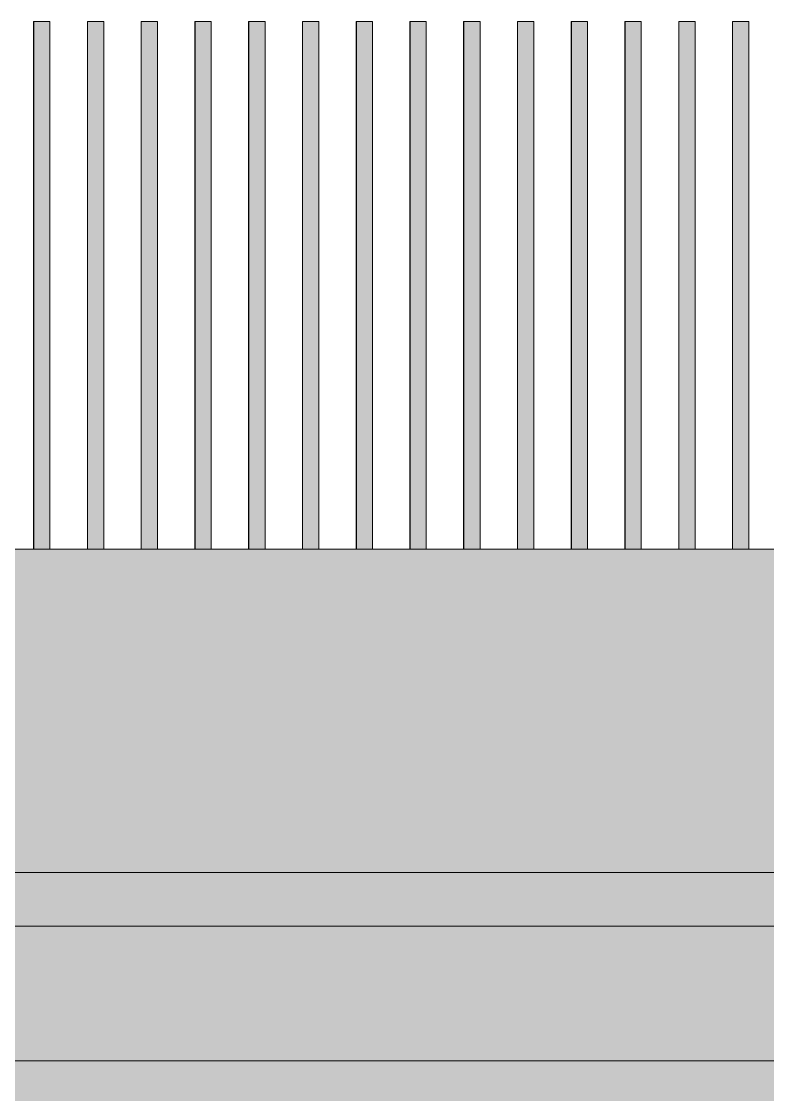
# Model space of a CAD drawing. Header units: millimetres. Extents: x 365175 to 2667127, y -330297 to -162108.
# Drawn here: x 1882757 to 1884141, y -319923 to -317931 of the extents above; entities that cross this region are included whole.
import ezdxf

# ---------------------------------------------------------------- set-up
doc = ezdxf.new("R2010")
doc.units = ezdxf.units.MM
doc.header["$MEASUREMENT"] = 0
doc.linetypes.add('Wipeout_Contour', pattern=[1000, 0, -1000])
doc.layers.add('Structure - Murs extérieurs', color=7, linetype='Continuous')
doc.layers.add('TopoAlt', color=7, linetype='Continuous')
pattern_1 = [(0, (1445436.05, -319510.98), (0, 86.60254), [0, -50]), (0, (1445461.05, -319467.68), (0, 86.60254), [0, -50])]

# ---------------------------------------------------------------- blocks, each defined once
blk = doc.blocks.new('Élément de coupe_125_6', base_point=(1445436.1, -319511))
at = {"layer": 'TopoAlt', "linetype": 'Continuous', "lineweight": 0, "true_color": 0x000000}
blk.add_hatch(color=18, dxfattribs=at).paths.add_polyline_path([(1882185.2, -318911), (1882185.2, -319511), (1914672.8, -319511), (1914672.8, -318911)])
at = {"layer": 'TopoAlt', "color": 190, "linetype": 'Continuous', "lineweight": 5, "true_color": 0x8002ff}
blk.add_line((1914672.8, -318911), (1882185.2, -318911), dxfattribs=at)
blk = doc.blocks.new('Élément de coupe_173_6', base_point=(1445436.1, -319511))
at = {"layer": 'Structure - Murs extérieurs', "linetype": 'Continuous', "lineweight": 0, "true_color": 0x000000}
for points in [[(1881996.9, -319611), (1882007.6, -319611), (1882007.6, -319511), (1881996.9, -319511)], [(1881996.9, -319611), (1882007.6, -319611), (1882007.6, -319511), (1881996.9, -319511)], [(1882007.6, -319511), (1882007.6, -319611), (1882028.9, -319611), (1882028.9, -319511)], [(1882007.6, -319511), (1882007.6, -319611), (1882028.9, -319611), (1882028.9, -319511)], [(1882028.9, -319511), (1882028.9, -319611), (1882060.8, -319611), (1882060.8, -319511)], [(1882028.9, -319511), (1882028.9, -319611), (1882060.8, -319611), (1882060.8, -319511)], [(1882060.8, -319511), (1882060.8, -319611), (1882103.1, -319611), (1882103.1, -319511)], [(1882060.8, -319511), (1882060.8, -319611), (1882103.1, -319611), (1882103.1, -319511)], [(1882103.1, -319511), (1882103.1, -319611), (1882155.5, -319611), (1882155.5, -319511)], [(1882103.1, -319511), (1882103.1, -319611), (1882155.5, -319611), (1882155.5, -319511)], [(1882155.5, -319511), (1882155.5, -319611), (1882217.8, -319611), (1882217.8, -319511)], [(1882155.5, -319511), (1882155.5, -319611), (1882217.8, -319611), (1882217.8, -319511)], [(1882217.8, -319511), (1882217.8, -319611), (1882289.7, -319611), (1882289.7, -319511)], [(1882217.8, -319511), (1882217.8, -319611), (1882289.7, -319611), (1882289.7, -319511)], [(1882289.7, -319511), (1882289.7, -319611), (1882370.8, -319611), (1882370.8, -319511)], [(1882289.7, -319511), (1882289.7, -319611), (1882370.8, -319611), (1882370.8, -319511)], [(1882370.8, -319611), (1882460.7, -319611), (1882460.7, -319511), (1882370.8, -319511)], [(1882460.7, -319511), (1882460.7, -319611), (1882558.9, -319611), (1882558.9, -319511)], [(1882558.9, -319511), (1882558.9, -319611), (1882665, -319611), (1882665, -319511)], [(1882665, -319511), (1882665, -319611), (1882778.4, -319611), (1882778.4, -319511)], [(1882778.4, -319511), (1882778.4, -319611), (1882898.4, -319611), (1882898.4, -319511)], [(1882898.4, -319511), (1882898.4, -319611), (1883024.6, -319611), (1883024.6, -319511)], [(1883024.6, -319511), (1883024.6, -319611), (1883156.3, -319611), (1883156.3, -319511)], [(1883156.3, -319511), (1883156.3, -319611), (1883292.7, -319611), (1883292.7, -319511)], [(1883292.7, -319511), (1883292.7, -319611), (1883433.3, -319611), (1883433.3, -319511)], [(1883433.3, -319511), (1883433.3, -319611), (1883577.2, -319611), (1883577.2, -319511)], [(1883577.2, -319511), (1883577.2, -319611), (1883723.8, -319611), (1883723.8, -319511)], [(1883723.8, -319511), (1883723.8, -319611), (1883872.3, -319611), (1883872.3, -319511)], [(1883872.3, -319511), (1883872.3, -319611), (1884021.9, -319611), (1884021.9, -319511)], [(1884021.9, -319511), (1884021.9, -319611), (1884108.2, -319611), (1884108.2, -319511)], [(1884108.2, -319511), (1884108.2, -319611), (1884171.9, -319611), (1884171.9, -319511)], [(1884171.9, -319611), (1884176.7, -319611), (1884176.7, -319511), (1884171.9, -319511)]]:
    blk.add_hatch(color=18, dxfattribs=at).paths.add_polyline_path(points)
at = {"layer": 'Structure - Murs extérieurs', "color": 7, "linetype": 'Continuous', "lineweight": 5}
for p, q in [((1881996.9, -319511), (1882007.6, -319511)), ((1881996.9, -319611), (1881996.9, -319511)), ((1882007.6, -319511), (1882028.9, -319511)), ((1882028.9, -319511), (1882060.8, -319511)), ((1882060.8, -319511), (1882103.1, -319511)), ((1882103.1, -319511), (1882155.5, -319511)), ((1882155.5, -319511), (1882217.8, -319511)), ((1882217.8, -319511), (1882289.7, -319511)), ((1882289.7, -319511), (1882370.8, -319511)), ((1882370.8, -319511), (1882460.7, -319511)), ((1882460.7, -319511), (1882558.9, -319511)), ((1882558.9, -319511), (1882665, -319511)), ((1882665, -319511), (1882778.4, -319511)), ((1882778.4, -319511), (1882898.4, -319511)), ((1882898.4, -319511), (1883024.6, -319511)), ((1883024.6, -319511), (1883156.3, -319511)), ((1883156.3, -319511), (1883292.7, -319511)), ((1883292.7, -319511), (1883433.3, -319511)), ((1883433.3, -319511), (1883577.2, -319511)), ((1883577.2, -319511), (1883723.8, -319511)), ((1883723.8, -319511), (1883872.3, -319511)), ((1883872.3, -319511), (1884021.9, -319511)), ((1884021.9, -319511), (1884108.2, -319511)), ((1884108.2, -319511), (1884171.9, -319511)), ((1884171.9, -319511), (1884176.7, -319511))]:
    blk.add_line(p, q, dxfattribs=at)
blk = doc.blocks.new('Élément de coupe_181_6', base_point=(1445436.1, -319511))
at = {"linetype": 'Continuous', "lineweight": 0, "true_color": 0x000000}
for points in [[(1882779.6, -317931), (1882779.6, -318911), (1882779.9, -318911), (1882779.9, -317931)], [(1882779.6, -317931), (1882779.6, -318911), (1882779.9, -318911), (1882779.9, -317931)], [(1882779.9, -318911), (1882809.9, -318911), (1882809.9, -317931), (1882779.9, -317931)]]:
    blk.add_hatch(color=18, dxfattribs=at).paths.add_polyline_path(points)
at = {"color": 18, "linetype": 'Continuous', "lineweight": 5, "true_color": 0x330000}
for p, q in [((1882779.6, -317931), (1882779.9, -317931)), ((1882779.6, -318911), (1882779.6, -317931)), ((1882779.9, -317931), (1882809.9, -317931)), ((1882779.9, -318911), (1882779.9, -317931)), ((1882809.9, -318911), (1882809.9, -317931))]:
    blk.add_line(p, q, dxfattribs=at)
blk = doc.blocks.new('Élément de coupe_182_6', base_point=(1445436.1, -319511))
at = {"linetype": 'Continuous', "lineweight": 0, "true_color": 0x000000}
for points in [[(1882879.4, -317931), (1882879.4, -318911), (1882879.7, -318911), (1882879.7, -317931)], [(1882879.4, -317931), (1882879.4, -318911), (1882879.7, -318911), (1882879.7, -317931)], [(1882879.7, -318911), (1882909.7, -318911), (1882909.7, -317931), (1882879.7, -317931)]]:
    blk.add_hatch(color=18, dxfattribs=at).paths.add_polyline_path(points)
at = {"color": 18, "linetype": 'Continuous', "lineweight": 5, "true_color": 0x330000}
for p, q in [((1882879.4, -317931), (1882879.7, -317931)), ((1882879.4, -318911), (1882879.4, -317931)), ((1882879.7, -317931), (1882909.7, -317931)), ((1882879.7, -318911), (1882879.7, -317931)), ((1882909.7, -318911), (1882909.7, -317931))]:
    blk.add_line(p, q, dxfattribs=at)
blk = doc.blocks.new('Élément de coupe_183_6', base_point=(1445436.1, -319511))
at = {"linetype": 'Continuous', "lineweight": 0, "true_color": 0x000000}
for points in [[(1882979.1, -317931), (1882979.1, -318911), (1882979.4, -318911), (1882979.4, -317931)], [(1882979.1, -317931), (1882979.1, -318911), (1882979.4, -318911), (1882979.4, -317931)], [(1882979.4, -318911), (1883009.4, -318911), (1883009.4, -317931), (1882979.4, -317931)]]:
    blk.add_hatch(color=18, dxfattribs=at).paths.add_polyline_path(points)
at = {"color": 18, "linetype": 'Continuous', "lineweight": 5, "true_color": 0x330000}
for p, q in [((1882979.1, -317931), (1882979.4, -317931)), ((1882979.1, -318911), (1882979.1, -317931)), ((1882979.4, -317931), (1883009.4, -317931)), ((1882979.4, -318911), (1882979.4, -317931)), ((1883009.4, -318911), (1883009.4, -317931))]:
    blk.add_line(p, q, dxfattribs=at)
blk = doc.blocks.new('Élément de coupe_184_6', base_point=(1445436.1, -319511))
at = {"linetype": 'Continuous', "lineweight": 0, "true_color": 0x000000}
for points in [[(1883078.9, -317931), (1883078.9, -318911), (1883079.2, -318911), (1883079.2, -317931)], [(1883078.9, -317931), (1883078.9, -318911), (1883079.2, -318911), (1883079.2, -317931)], [(1883079.2, -318911), (1883109.2, -318911), (1883109.2, -317931), (1883079.2, -317931)]]:
    blk.add_hatch(color=18, dxfattribs=at).paths.add_polyline_path(points)
at = {"color": 18, "linetype": 'Continuous', "lineweight": 5, "true_color": 0x330000}
for p, q in [((1883078.9, -317931), (1883079.2, -317931)), ((1883078.9, -318911), (1883078.9, -317931)), ((1883079.2, -317931), (1883109.2, -317931)), ((1883079.2, -318911), (1883079.2, -317931)), ((1883109.2, -318911), (1883109.2, -317931))]:
    blk.add_line(p, q, dxfattribs=at)
blk = doc.blocks.new('Élément de coupe_185_6', base_point=(1445436.1, -319511))
at = {"linetype": 'Continuous', "lineweight": 0, "true_color": 0x000000}
for points in [[(1883178.6, -317931), (1883178.6, -318911), (1883179, -318911), (1883179, -317931)], [(1883178.6, -317931), (1883178.6, -318911), (1883179, -318911), (1883179, -317931)], [(1883179, -318911), (1883209, -318911), (1883209, -317931), (1883179, -317931)]]:
    blk.add_hatch(color=18, dxfattribs=at).paths.add_polyline_path(points)
at = {"color": 18, "linetype": 'Continuous', "lineweight": 5, "true_color": 0x330000}
for p, q in [((1883178.6, -317931), (1883179, -317931)), ((1883178.6, -318911), (1883178.6, -317931)), ((1883179, -317931), (1883209, -317931)), ((1883179, -318911), (1883179, -317931)), ((1883209, -318911), (1883209, -317931))]:
    blk.add_line(p, q, dxfattribs=at)
blk = doc.blocks.new('Élément de coupe_186_6', base_point=(1445436.1, -319511))
at = {"linetype": 'Continuous', "lineweight": 0, "true_color": 0x000000}
for points in [[(1883278.4, -317931), (1883278.4, -318911), (1883278.7, -318911), (1883278.7, -317931)], [(1883278.4, -317931), (1883278.4, -318911), (1883278.7, -318911), (1883278.7, -317931)], [(1883278.7, -318911), (1883308.7, -318911), (1883308.7, -317931), (1883278.7, -317931)]]:
    blk.add_hatch(color=18, dxfattribs=at).paths.add_polyline_path(points)
at = {"color": 18, "linetype": 'Continuous', "lineweight": 5, "true_color": 0x330000}
for p, q in [((1883278.4, -317931), (1883278.7, -317931)), ((1883278.4, -318911), (1883278.4, -317931)), ((1883278.7, -317931), (1883308.7, -317931)), ((1883278.7, -318911), (1883278.7, -317931)), ((1883308.7, -318911), (1883308.7, -317931))]:
    blk.add_line(p, q, dxfattribs=at)
blk = doc.blocks.new('Élément de coupe_187_6', base_point=(1445436.1, -319511))
at = {"linetype": 'Continuous', "lineweight": 0, "true_color": 0x000000}
for points in [[(1883378.1, -317931), (1883378.1, -318911), (1883378.5, -318911), (1883378.5, -317931)], [(1883378.1, -317931), (1883378.1, -318911), (1883378.5, -318911), (1883378.5, -317931)], [(1883378.5, -318911), (1883408.5, -318911), (1883408.5, -317931), (1883378.5, -317931)]]:
    blk.add_hatch(color=18, dxfattribs=at).paths.add_polyline_path(points)
at = {"color": 18, "linetype": 'Continuous', "lineweight": 5, "true_color": 0x330000}
for p, q in [((1883378.1, -317931), (1883378.5, -317931)), ((1883378.1, -318911), (1883378.1, -317931)), ((1883378.5, -317931), (1883408.5, -317931)), ((1883378.5, -318911), (1883378.5, -317931)), ((1883408.5, -318911), (1883408.5, -317931))]:
    blk.add_line(p, q, dxfattribs=at)
blk = doc.blocks.new('Élément de coupe_188_6', base_point=(1445436.1, -319511))
at = {"linetype": 'Continuous', "lineweight": 0, "true_color": 0x000000}
for points in [[(1883477.9, -317931), (1883477.9, -318911), (1883478.2, -318911), (1883478.2, -317931)], [(1883477.9, -317931), (1883477.9, -318911), (1883478.2, -318911), (1883478.2, -317931)], [(1883478.2, -318911), (1883508.2, -318911), (1883508.2, -317931), (1883478.2, -317931)]]:
    blk.add_hatch(color=18, dxfattribs=at).paths.add_polyline_path(points)
at = {"color": 18, "linetype": 'Continuous', "lineweight": 5, "true_color": 0x330000}
for p, q in [((1883477.9, -317931), (1883478.2, -317931)), ((1883477.9, -318911), (1883477.9, -317931)), ((1883478.2, -317931), (1883508.2, -317931)), ((1883478.2, -318911), (1883478.2, -317931)), ((1883508.2, -318911), (1883508.2, -317931))]:
    blk.add_line(p, q, dxfattribs=at)
blk = doc.blocks.new('Élément de coupe_189_6', base_point=(1445436.1, -319511))
at = {"linetype": 'Continuous', "lineweight": 0, "true_color": 0x000000}
for points in [[(1883577.6, -317931), (1883577.6, -318911), (1883578, -318911), (1883578, -317931)], [(1883577.6, -317931), (1883577.6, -318911), (1883578, -318911), (1883578, -317931)], [(1883578, -318911), (1883608, -318911), (1883608, -317931), (1883578, -317931)]]:
    blk.add_hatch(color=18, dxfattribs=at).paths.add_polyline_path(points)
at = {"color": 18, "linetype": 'Continuous', "lineweight": 5, "true_color": 0x330000}
for p, q in [((1883577.6, -317931), (1883578, -317931)), ((1883577.6, -318911), (1883577.6, -317931)), ((1883578, -317931), (1883608, -317931)), ((1883578, -318911), (1883578, -317931)), ((1883608, -318911), (1883608, -317931))]:
    blk.add_line(p, q, dxfattribs=at)
blk = doc.blocks.new('Élément de coupe_190_6', base_point=(1445436.1, -319511))
at = {"linetype": 'Continuous', "lineweight": 0, "true_color": 0x000000}
for points in [[(1883677.4, -317931), (1883677.4, -318911), (1883677.7, -318911), (1883677.7, -317931)], [(1883677.4, -317931), (1883677.4, -318911), (1883677.7, -318911), (1883677.7, -317931)], [(1883677.7, -318911), (1883707.7, -318911), (1883707.7, -317931), (1883677.7, -317931)]]:
    blk.add_hatch(color=18, dxfattribs=at).paths.add_polyline_path(points)
at = {"color": 18, "linetype": 'Continuous', "lineweight": 5, "true_color": 0x330000}
for p, q in [((1883677.4, -317931), (1883677.7, -317931)), ((1883677.4, -318911), (1883677.4, -317931)), ((1883677.7, -317931), (1883707.7, -317931)), ((1883677.7, -318911), (1883677.7, -317931)), ((1883707.7, -318911), (1883707.7, -317931))]:
    blk.add_line(p, q, dxfattribs=at)
blk = doc.blocks.new('Élément de coupe_191_6', base_point=(1445436.1, -319511))
at = {"linetype": 'Continuous', "lineweight": 0, "true_color": 0x000000}
for points in [[(1883777.2, -317931), (1883777.2, -318911), (1883777.5, -318911), (1883777.5, -317931)], [(1883777.2, -317931), (1883777.2, -318911), (1883777.5, -318911), (1883777.5, -317931)], [(1883777.5, -317931), (1883777.5, -318911), (1883807.5, -318911), (1883807.5, -317931)]]:
    blk.add_hatch(color=18, dxfattribs=at).paths.add_polyline_path(points)
at = {"color": 18, "linetype": 'Continuous', "lineweight": 5, "true_color": 0x330000}
for p, q in [((1883777.2, -317931), (1883777.5, -317931)), ((1883777.2, -318911), (1883777.2, -317931)), ((1883777.5, -317931), (1883807.5, -317931)), ((1883777.5, -318911), (1883777.5, -317931)), ((1883807.5, -318911), (1883807.5, -317931))]:
    blk.add_line(p, q, dxfattribs=at)
blk = doc.blocks.new('Élément de coupe_192_6', base_point=(1445436.1, -319511))
at = {"linetype": 'Continuous', "lineweight": 0, "true_color": 0x000000}
for points in [[(1883876.9, -317931), (1883876.9, -318911), (1883877.2, -318911), (1883877.2, -317931)], [(1883876.9, -317931), (1883876.9, -318911), (1883877.2, -318911), (1883877.2, -317931)], [(1883877.2, -317931), (1883877.2, -318911), (1883907.2, -318911), (1883907.2, -317931)]]:
    blk.add_hatch(color=18, dxfattribs=at).paths.add_polyline_path(points)
at = {"color": 18, "linetype": 'Continuous', "lineweight": 5, "true_color": 0x330000}
for p, q in [((1883876.9, -317931), (1883877.2, -317931)), ((1883876.9, -318911), (1883876.9, -317931)), ((1883877.2, -317931), (1883907.2, -317931)), ((1883877.2, -318911), (1883877.2, -317931)), ((1883907.2, -318911), (1883907.2, -317931))]:
    blk.add_line(p, q, dxfattribs=at)
blk = doc.blocks.new('Élément de coupe_193_6', base_point=(1445436.1, -319511))
at = {"linetype": 'Continuous', "lineweight": 0, "true_color": 0x000000}
for points in [[(1883976.7, -317931), (1883976.7, -318911), (1883977, -318911), (1883977, -317931)], [(1883976.7, -317931), (1883976.7, -318911), (1883977, -318911), (1883977, -317931)], [(1883977, -317931), (1883977, -318911), (1884007, -318911), (1884007, -317931)]]:
    blk.add_hatch(color=18, dxfattribs=at).paths.add_polyline_path(points)
at = {"color": 18, "linetype": 'Continuous', "lineweight": 5, "true_color": 0x330000}
for p, q in [((1883976.7, -317931), (1883977, -317931)), ((1883976.7, -318911), (1883976.7, -317931)), ((1883977, -317931), (1884007, -317931)), ((1883977, -318911), (1883977, -317931)), ((1884007, -318911), (1884007, -317931))]:
    blk.add_line(p, q, dxfattribs=at)
blk = doc.blocks.new('Élément de coupe_194_6', base_point=(1445436.1, -319511))
at = {"linetype": 'Continuous', "lineweight": 0, "true_color": 0x000000}
for points in [[(1884076.4, -317931), (1884076.4, -318911), (1884076.8, -318911), (1884076.8, -317931)], [(1884076.4, -317931), (1884076.4, -318911), (1884076.8, -318911), (1884076.8, -317931)], [(1884076.8, -317931), (1884076.8, -318911), (1884106.8, -318911), (1884106.8, -317931)]]:
    blk.add_hatch(color=18, dxfattribs=at).paths.add_polyline_path(points)
at = {"color": 18, "linetype": 'Continuous', "lineweight": 5, "true_color": 0x330000}
for p, q in [((1884076.4, -317931), (1884076.8, -317931)), ((1884076.4, -318911), (1884076.4, -317931)), ((1884076.8, -317931), (1884106.8, -317931)), ((1884076.8, -318911), (1884076.8, -317931)), ((1884106.8, -318911), (1884106.8, -317931))]:
    blk.add_line(p, q, dxfattribs=at)
blk = doc.blocks.new('Élément de coupe_498_6', base_point=(1445436.1, -319511))
at = {"color": 254, "linetype": 'Wipeout_Contour', "lineweight": 0, "ltscale": 7587371.777575616}
blk.add_wipeout([(1805984, -319861), (1933356.4, -319861), (1933356.4, -319611), (1805984, -319611)], dxfattribs=at)
at = {"linetype": 'Continuous', "lineweight": 5, "true_color": 0x00e7c4}
h = blk.add_hatch(dxfattribs=at)
h.set_pattern_fill('Plâtre_0006', color=120, style=0, pattern_type=2)
h.set_pattern_definition(pattern_1)
h.paths.add_polyline_path([(1805984, -319861), (1933356.4, -319861), (1933356.4, -319611), (1805984, -319611)])
at = {"color": 7, "linetype": 'Continuous', "lineweight": 5}
for p, q in [((1933356.4, -319611), (1805984, -319611)), ((1933356.4, -319861), (1805984, -319861))]:
    blk.add_line(p, q, dxfattribs=at)

msp = doc.modelspace()

# ---------------------------------------------------------------- block references
at = {"lineweight": 0}
for name in ['Élément de coupe_181_6', 'Élément de coupe_182_6', 'Élément de coupe_183_6', 'Élément de coupe_184_6', 'Élément de coupe_185_6', 'Élément de coupe_186_6', 'Élément de coupe_187_6', 'Élément de coupe_188_6', 'Élément de coupe_189_6', 'Élément de coupe_190_6', 'Élément de coupe_191_6', 'Élément de coupe_192_6', 'Élément de coupe_193_6', 'Élément de coupe_194_6']:
    msp.add_blockref(name, (1445436.05, -319510.981), dxfattribs=at)
at = {"layer": 'TopoAlt', "lineweight": 0}
msp.add_blockref('Élément de coupe_125_6', (1445436.05, -319510.981), dxfattribs=at)

# ---------------------------------------------------------------- wipeouts: each hides what was drawn before it
at = {"color": 254, "linetype": 'Wipeout_Contour', "lineweight": 0, "ltscale": 7609605.31800538}
msp.add_wipeout([(1824949.475, -319860.981), (1925692.058, -319860.981), (1925692.058, -319610.981), (1824949.475, -319610.981)], dxfattribs=at)

# ---------------------------------------------------------------- next in the draw order: hatches: boundary and pattern name
at = {"linetype": 'Continuous', "lineweight": 5, "true_color": 0x00e7c4}
h = msp.add_hatch(dxfattribs=at)
h.set_pattern_fill('Plâtre_0006', color=120, style=0, pattern_type=2)
h.set_pattern_definition(pattern_1)
h.paths.add_polyline_path([(1824949.475, -319860.981), (1925692.058, -319860.981), (1925692.058, -319610.981), (1824949.475, -319610.981)])

# ---------------------------------------------------------------- next in the draw order: block references
at = {"layer": 'Structure - Murs extérieurs', "lineweight": 0}
msp.add_blockref('Élément de coupe_173_6', (1445436.05, -319510.981), dxfattribs=at)

# ---------------------------------------------------------------- next in the draw order: block references
at = {"lineweight": 0}
msp.add_blockref('Élément de coupe_498_6', (1445436.05, -319510.981), dxfattribs=at)

# ---------------------------------------------------------------- next in the draw order: hatches: boundary and pattern name
at = {"linetype": 'Continuous', "lineweight": 5}
for color, points in [(255, [(1804994.38, -319610.981), (1934827.773, -319610.981), (1934827.773, -322710.981), (1804994.38, -322710.981)]), (7, [(1804994.38, -319610.981), (1933356.391, -319610.981), (1933356.391, -319810.981), (1804994.38, -319810.981)])]:
    msp.add_hatch(color=color, dxfattribs=at).paths.add_polyline_path(points)

# ---------------------------------------------------------------- next in the draw order: linework, layer by layer
at = {"color": 7, "linetype": 'Continuous', "lineweight": 5}
for p, q in [((1925692.058, -319610.981), (1824949.475, -319610.981)), ((1925692.058, -319860.981), (1824949.475, -319860.981))]:
    msp.add_line(p, q, dxfattribs=at)

doc.saveas('drawing.dxf')
